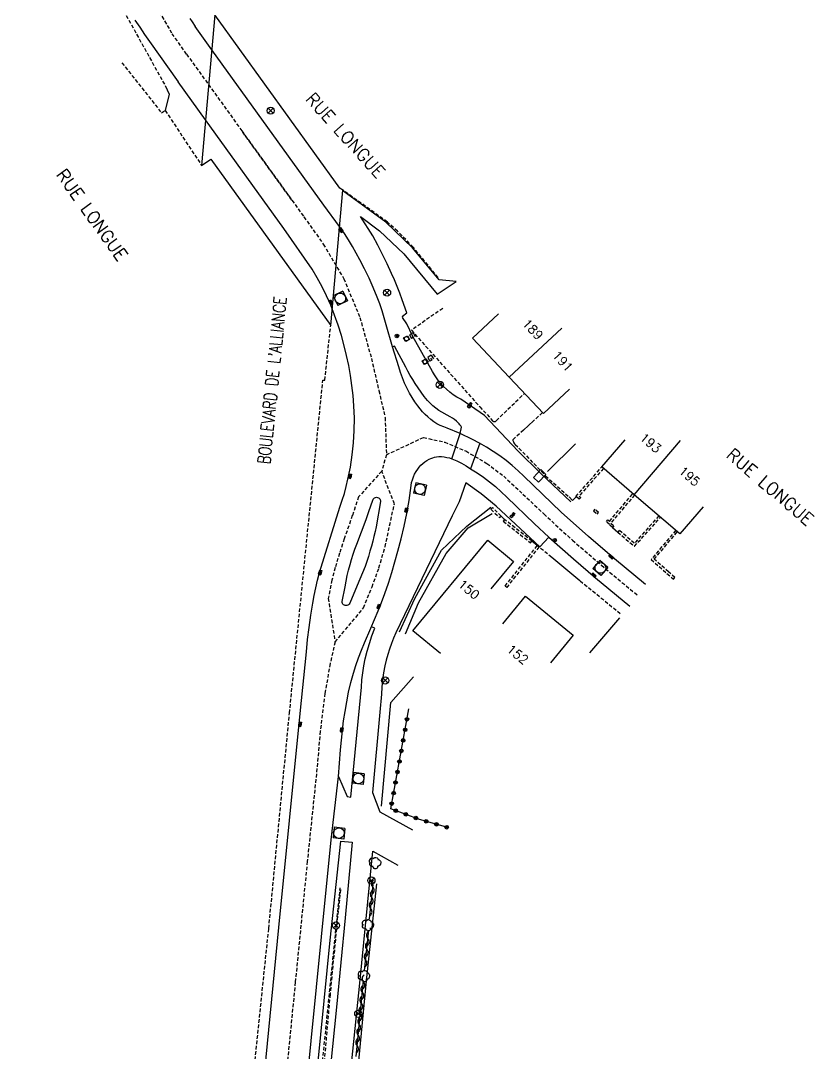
# Model space of a CAD drawing. Header units: millimetres. Extents: x 150015 to 151000, y 151000 to 152000.
# Drawn here: x 150376.4 to 150487.5, y 151662.8 to 151807.4 of the extents above; entities that cross this region are included whole.
import ezdxf
from ezdxf.enums import TextEntityAlignment as Align

# ---------------------------------------------------------------- set-up
doc = ezdxf.new("R2010")
doc.units = ezdxf.units.MM
doc.linetypes.add('DASHED', pattern=[0.75, 0.5, -0.25])
doc.layers.get('0').update_dxf_attribs({"linetype": 'CONTINUOUS'})
for name, color, linetype in [('W0001', 6, 'DASHED'), ('W0008', 7, 'CONTINUOUS'), ('W0014', 7, 'CONTINUOUS'), ('W0015', 2, 'CONTINUOUS'), ('W0017', 7, 'CONTINUOUS'), ('W0020', 2, 'CONTINUOUS'), ('W0100', 7, 'CONTINUOUS'), ('W0105', 7, 'CONTINUOUS'), ('W0112', 1, 'DASHED'), ('W0113', 2, 'DASHED'), ('W0114', 2, 'DASHED'), ('W0120', 7, 'CONTINUOUS'), ('W0210', 2, 'CONTINUOUS'), ('W0211', 2, 'CONTINUOUS'), ('W0213', 2, 'CONTINUOUS'), ('W0300', 7, 'CONTINUOUS'), ('W0310', 3, 'CONTINUOUS'), ('W0322', 7, 'CONTINUOUS'), ('W0324', 4, 'CONTINUOUS'), ('W0400', 7, 'CONTINUOUS'), ('W0412', 7, 'CONTINUOUS'), ('W0420', 7, 'CONTINUOUS'), ('W0425', 7, 'CONTINUOUS'), ('W0469', 7, 'CONTINUOUS'), ('W0856', 7, 'CONTINUOUS'), ('W0989', 7, 'CONTINUOUS'), ('W0991', 7, 'CONTINUOUS'), ('W1102', 7, 'CONTINUOUS'), ('W1471', 7, 'CONTINUOUS')]:
    doc.layers.add(name, color=color, linetype=linetype)
doc.styles.get("Standard").update_dxf_attribs({"font": 'romans.shx', "width": 0.85})

# ---------------------------------------------------------------- blocks, each defined once
blk = doc.blocks.new('T420')
for p, q in [((0.75, 0.75), (-0.75, 0.75)), ((-0.75, 0.75), (-0.75, -0.75)), ((0.75, 0.75), (0.75, -0.75)), ((0.75, -0.75), (-0.75, -0.75))]:
    blk.add_line(p, q)
blk.add_ellipse((0, 0), major_axis=(-0.53, 0.53), ratio=1, start_param=3.926991, end_param=10.210176)
blk = doc.blocks.new('T469')
at = {"color": 0, "linetype": 'Continuous', "flags": 128}
for points in [[(-0.35, 0.35), (0.35, -0.35)], [(-0.35, -0.35), (0.35, 0.35)]]:
    blk.add_lwpolyline(points, dxfattribs=at)
at = {"color": 0, "linetype": 'Continuous'}
blk.add_circle((0, 0), 0.5, dxfattribs=at)
blk = doc.blocks.new('T300')
for p, q in [((-0.8, 0.51), (-0.86, 0.34)), ((-0.86, 0.34), (-0.86, 0.17)), ((-0.86, 0.17), (-0.74, 0.06)), ((-0.69, 0.63), (-0.8, 0.51)), ((-0.8, -0.06), (-0.74, 0.06)), ((-0.74, 0.06), (-0.69, 0.11)), ((-0.57, 0.69), (-0.69, 0.63)), ((-0.46, 0.69), (-0.57, 0.69)), ((-0.29, 0.63), (-0.46, 0.69)), ((-0.29, 0.63), (-0.17, 0.74)), ((-0.23, 0.57), (-0.29, 0.63)), ((-0.17, 0.74), (-0.06, 0.8)), ((-0.06, 0.8), (0.06, 0.8)), ((0.06, 0.8), (0.23, 0.74)), ((0.23, 0.74), (0.34, 0.63)), ((0.34, 0.63), (0.4, 0.51)), ((0.46, 0.46), (0.34, 0.46)), ((0.4, 0.51), (0.4, 0.46)), ((0.57, 0.4), (0.46, 0.46)), ((0.57, 0.4), (0.69, 0.29)), ((0.69, 0.29), (0.74, 0.17)), ((0.74, 0.06), (0.69, -0.17)), ((0.74, 0.17), (0.74, 0.06)), ((-0.8, -0.17), (-0.8, -0.06)), ((-0.8, -0.23), (-0.8, -0.17)), ((-0.74, -0.34), (-0.8, -0.23)), ((-0.69, -0.4), (-0.74, -0.34)), ((-0.51, -0.46), (-0.69, -0.4)), ((-0.4, -0.46), (-0.51, -0.46)), ((-0.4, -0.46), (-0.34, -0.46)), ((-0.34, -0.46), (-0.34, -0.4)), ((-0.34, -0.51), (-0.34, -0.46)), ((-0.29, -0.63), (-0.34, -0.51)), ((-0.17, -0.74), (-0.29, -0.63)), ((-0.06, -0.8), (-0.17, -0.74)), ((0.06, -0.8), (-0.06, -0.8)), ((0.17, -0.74), (0.06, -0.8)), ((0.23, -0.69), (0.17, -0.74)), ((0.29, -0.46), (0.23, -0.46)), ((0.29, -0.63), (0.23, -0.69)), ((0.46, -0.4), (0.29, -0.46)), ((0.34, -0.51), (0.29, -0.63)), ((0.34, -0.51), (0.34, -0.46)), ((0.57, -0.34), (0.46, -0.4)), ((0.63, -0.29), (0.57, -0.34)), ((0.69, -0.17), (0.63, -0.29))]:
    blk.add_line(p, q)
blk = doc.blocks.new('T400')
for p, q in [((-0.15, 0.3), (0.15, 0.3)), ((-0.15, -0.25), (-0.15, 0.3)), ((-0.15, 0.15), (0.15, 0.15)), ((-0.15, 0), (0.15, 0)), ((0.15, 0.3), (0.15, -0.25)), ((-0.15, -0.15), (0.15, -0.15)), ((-0.15, -0.25), (-0.15, -0.3)), ((-0.15, -0.3), (0.15, -0.3)), ((0.15, -0.3), (0.15, -0.25))]:
    blk.add_line(p, q)
blk = doc.blocks.new('T425')
for p, q in [((-0.15, 0.6), (0.15, 0.6)), ((-0.15, 0.6), (-0.15, 0.3)), ((-0.15, 0.3), (0.15, 0.3)), ((-0.15, 0.15), (0.15, 0.15)), ((-0.15, -0.15), (-0.15, 0.15)), ((0, 0.45), (0.15, 0.45)), ((0.15, 0.45), (0.15, 0.3)), ((0.15, 0.15), (0.15, -0.15)), ((0.15, -0.15), (-0.15, -0.15))]:
    blk.add_line(p, q)
blk.add_ellipse((0, 0), major_axis=(-0.106, 0.106), ratio=1, start_param=3.926991, end_param=10.210176)
blk = doc.blocks.new('T1471')
at = {"color": 0, "linetype": 'Continuous', "flags": 128}
blk.add_lwpolyline([(-0.75, -0.5), (-0.75, 0.5), (0.75, 0.5), (0.75, -0.5), (-0.75, -0.5)], dxfattribs=at)
blk = doc.blocks.new('T412')
for p, q in [((-0.3, 1.2), (0.3, 1.2)), ((-0.3, 1.2), (-0.3, 0.6)), ((-0.3, 0.6), (0.3, 0.6)), ((-0.3, 0.3), (0.3, 0.3)), ((-0.3, -0.3), (-0.3, 0.3)), ((0, 0.9), (0.3, 0.9)), ((0.3, 0.9), (0.3, 0.6)), ((0.3, 0.3), (0.3, -0.3)), ((0.3, -0.3), (-0.3, -0.3))]:
    blk.add_line(p, q)
blk.add_ellipse((0, 0), major_axis=(0.212, 0.212), ratio=1, start_param=5.497787, end_param=11.780972)
blk = doc.blocks.new('T856')
for p, q in [((-0.125, 0), (0.125, 0)), ((0, 0.125), (0, -0.125))]:
    blk.add_line(p, q)
blk.add_ellipse((0, 0), major_axis=(-0.177, 0.177), ratio=1, start_param=3.9269908, end_param=10.2101761)
blk = doc.blocks.new('t310o')
at = {"color": 0, "linetype": 'Continuous'}
for centre, start, end in [((-0.5, 0.38), 216.8699, 323.1304), ((0.5, -0.37), 36.8699, 143.1303)]:
    blk.add_arc(centre, 0.625, start, end, dxfattribs=at)
blk = doc.blocks.new('t322o')
at = {"color": 0, "linetype": 'Continuous'}
for radius in [0.25, 0.15]:
    blk.add_circle((0, 0), radius, dxfattribs=at)

msp = doc.modelspace()

# ---------------------------------------------------------------- linework, layer by layer
at = {"layer": 'W0001'}
for points in [[(150399.59, 151802.74), (150397.55, 151805.66), (150395.75, 151808.82), (150393.9, 151813.74), (150392.96, 151816.87), (150392.02, 151820.08), (150392.51, 151824.67), (150393.73, 151829.41), (150395.62, 151833.97), (150399.48, 151844.38), (150401.63, 151856.28)], [(150399.59, 151802.74), (150407.32, 151792.01), (150414.34, 151782.28), (150416.02, 151779.95), (150418.73, 151776.14), (150421.6, 151771.29), (150423.86, 151765.86), (150425.47, 151760.12), (150426.52, 151755.61), (150427.39, 151751.85), (150427.57, 151746.62), (150432.74, 151749.06), (150435.73, 151748.4), (150438.67, 151747.16), (150441.63, 151745.42), (150443.99, 151743.64), (150446.69, 151741.12), (150449.6, 151738.34), (150453.63, 151734.66), (150457.66, 151731.15), (150462.75, 151726.94)], [(150414.34, 151782.28), (150407.32, 151792.01)], [(150427.57, 151746.62), (150426.91, 151744.31)], [(150420.38, 151720.41), (150419.69, 151717.39), (150418.97, 151713.2), (150418.31, 151707.92), (150417.77, 151701.93), (150416.49, 151689.68), (150414.81, 151672.75), (150413.18, 151656.24)]]:
    msp.add_lwpolyline(points, dxfattribs=at)
msp.add_lwpolyline([(150426.91, 151744.31), (150423.68, 151740.74), (150422.79, 151738.11), (150421.66, 151734.85), (150420.99, 151732.83), (150420.4, 151730.82), (150419.95, 151729.08), (150419.43, 151726.52), (150420.38, 151720.41), (150424.38, 151725.18), (150425.56, 151728.12), (150426.53, 151730.79), (150427.39, 151733.76), (150428.68, 151739.74)], close=True, dxfattribs=at)
at = {"layer": 'W0008'}
for points in [[(150392.37, 151807.51), (150393.03, 151806.5), (150393.72, 151805.49), (150394.42, 151804.5), (150398.4, 151798.85)], [(150400.06, 151807.74), (150400.37, 151807.28), (150400.78, 151806.63)], [(150403.13, 151803.36), (150400.78, 151806.63)], [(150421, 151778.59), (150418.82, 151781.57), (150403.13, 151803.36)], [(150402.25, 151793.52), (150398.4, 151798.85)], [(150419.98, 151767.06), (150419.78, 151767.58), (150419.2, 151768.88), (150418.57, 151770.16), (150417.89, 151771.41), (150417.16, 151772.64), (150413.21, 151778.34), (150402.25, 151793.52)], [(150463.86, 151728.45), (150459.48, 151732.05), (150455.86, 151735.16), (150452.04, 151738.58), (150446.8, 151743.61), (150446, 151744.37), (150445.18, 151745.11), (150444.33, 151745.81), (150443.45, 151746.47), (150442.53, 151747.11), (150441.59, 151747.71), (150440.62, 151748.27), (150439.64, 151748.79), (150437.91, 151749.6), (150436.08, 151750.35), (150435.59, 151750.53), (150435.11, 151750.74), (150434.65, 151750.98), (150434.2, 151751.26), (150433.78, 151751.58), (150433.38, 151751.92), (150433, 151752.28), (150432.63, 151752.66), (150432.29, 151753.07), (150431.97, 151753.49), (150431.55, 151754.06), (150431.16, 151754.65), (150430.79, 151755.27), (150430.46, 151755.9), (150430.11, 151756.64), (150429.8, 151757.39), (150429.53, 151758.16), (150429.29, 151758.94), (150428.44, 151761.75), (150427.55, 151764.83), (150427.27, 151765.81), (150426.96, 151766.79), (150426.63, 151767.76), (150426.27, 151768.72), (150425.73, 151770.05), (150425.14, 151771.36), (150424.52, 151772.66), (150423.85, 151773.94), (150423.34, 151774.88), (150422.81, 151775.81), (150422.27, 151776.73), (150421.7, 151777.63), (150421, 151778.59)], [(150410.33, 151657.95), (150412.53, 151680.42), (150415.48, 151710.37), (150416.36, 151719.04), (150416.53, 151720.75), (150416.74, 151722.45), (150416.98, 151724.15), (150417.27, 151725.84), (150417.47, 151726.92), (150417.7, 151728), (150417.93, 151729.08), (150418.19, 151730.15), (150421.06, 151739.29), (150421.39, 151740.25), (150421.68, 151741.22), (150421.95, 151742.2), (150422.19, 151743.19), (150422.53, 151744.89), (150422.78, 151746.6), (150422.96, 151748.32), (150423.06, 151750.04), (150423.08, 151751.77), (150423.01, 151753.5), (150422.91, 151754.92), (150422.75, 151756.33), (150422.55, 151757.73), (150422.29, 151759.13), (150422, 151760.52), (150421.65, 151761.9), (150421.26, 151763.35), (150420.82, 151764.78), (150420.32, 151766.19), (150419.98, 151767.06)], [(150416.32, 151657.49), (150418.48, 151679.11), (150419.85, 151692.7), (150420.86, 151701.58), (150421.14, 151705.32), (150421.26, 151706.67), (150421.4, 151708.01), (150421.58, 151709.36), (150421.78, 151710.69), (150422.01, 151712.04), (150422.28, 151713.38), (150422.59, 151714.71), (150422.95, 151716.03), (150423.28, 151717.11), (150423.65, 151718.19), (150424.06, 151719.25), (150424.49, 151720.3), (150425.41, 151722.35), (150425.92, 151723.55), (150426.42, 151724.75), (150426.89, 151725.96), (150427.34, 151727.19), (150427.84, 151728.65), (150428.31, 151730.13), (150428.75, 151731.62), (150429.17, 151733.11), (150429.62, 151734.87), (150430.04, 151736.64), (150430.42, 151738.42), (150430.76, 151740.21), (150431.03, 151742.33), (150431.1, 151742.74), (150431.21, 151743.14), (150431.35, 151743.54), (150431.52, 151743.91), (150431.72, 151744.28), (150431.95, 151744.62), (150432.17, 151744.9), (150432.41, 151745.17), (150432.67, 151745.42), (150432.95, 151745.64), (150433.25, 151745.84), (150433.56, 151746.02), (150433.8, 151746.13), (150434.05, 151746.22), (150434.3, 151746.3), (150434.56, 151746.35), (150434.93, 151746.38), (150435.3, 151746.37), (150435.66, 151746.34), (150436.03, 151746.27), (150436.39, 151746.18), (150436.73, 151746.07), (150437.42, 151745.78), (150438.09, 151745.46), (150438.73, 151745.09), (150439.35, 151744.67), (150440.26, 151744.1), (150441.14, 151743.49), (150442, 151742.85), (150442.83, 151742.17), (150443.63, 151741.46), (150444.41, 151740.71), (150448.32, 151736.97), (150450.32, 151735.1), (150453.76, 151732.05), (150456.84, 151729.4), (150461.64, 151725.43)]]:
    msp.add_lwpolyline(points, dxfattribs=at)
at = {"layer": 'W0014'}
for points in [[(150396.58, 151798.36), (150397.17, 151797.14), (150396.61, 151794.85)], [(150453.41, 151740.05), (150449.2, 151744), (150445.97, 151747.2), (150441.31, 151752.14), (150437.99, 151754.4), (150437.45, 151754.7), (150436.93, 151755.03), (150436.44, 151755.4), (150435.97, 151755.8), (150435.58, 151756.17), (150435.22, 151756.56), (150434.88, 151756.97), (150434.57, 151757.4), (150434.28, 151757.84), (150434.01, 151758.3), (150431.27, 151763.19), (150430.42, 151764.97), (150429.84, 151765.87), (150429.89, 151765.9), (150429.8, 151766.05), (150430.41, 151766.53), (150429.78, 151768.34), (150429.43, 151769.27), (150429.07, 151770.19), (150428.69, 151771.11), (150428.3, 151772.02), (150427.69, 151773.36), (150427.04, 151774.68), (150426.36, 151775.99), (150425.65, 151777.28), (150423.92, 151780.02), (150426.59, 151777.99), (150430.01, 151774.78), (150434.66, 151769.14), (150437.33, 151770.89), (150434.97, 151771.14), (150431.22, 151775.59), (150427.5, 151779.19), (150421.45, 151783.59)], [(150437.91, 151749.6), (150438.07, 151750.5), (150437.97, 151750.66), (150437.85, 151750.81), (150437.74, 151750.96), (150437.61, 151751.1), (150437.36, 151751.35), (150437.1, 151751.57), (150436.81, 151751.76), (150436.51, 151751.93), (150434.89, 151752.85), (150434.48, 151753.17), (150434.08, 151753.5), (150433.7, 151753.86), (150433.33, 151754.23), (150432.86, 151754.8), (150432.42, 151755.39), (150432, 151756), (150431.6, 151756.62), (150431.25, 151757.18), (150430.91, 151757.75), (150430.58, 151758.33), (150430.27, 151758.92), (150428.7, 151761.84), (150428.44, 151761.75)], [(150450.32, 151735.1), (150449.06, 151733.75), (150442.93, 151739.42), (150440.84, 151741.18), (150438.68, 151742.71), (150437.75, 151740.04), (150436.77, 151738.07), (150428.89, 151721.69), (150428.56, 151720.94), (150428.26, 151720.19), (150428, 151719.42), (150427.76, 151718.64), (150427.54, 151717.85), (150427.36, 151717.05), (150427.18, 151716.07), (150427.04, 151715.09), (150426.95, 151714.1), (150426.9, 151713.1), (150426.67, 151710.6), (150425.61, 151699.34), (150426.65, 151696.61), (150431.21, 151694.11)], [(150420.86, 151701.58), (150422.07, 151698.76), (150422.58, 151698.65), (150424.07, 151714.1), (150424.15, 151715.09), (150424.26, 151716.07), (150424.41, 151717.06), (150424.61, 151718.03), (150424.87, 151719.13), (150425.18, 151720.21), (150425.54, 151721.28), (150425.95, 151722.33), (150425.49, 151722.54)], [(150422.7, 151661.26), (150423.88, 151673.07), (150424.65, 151680.71), (150425.68, 151691.13), (150429.19, 151689.17)]]:
    msp.add_lwpolyline(points, dxfattribs=at)
msp.add_lwpolyline([(150408.73, 151546.29), (150407.13, 151546.38), (150408, 151556.2), (150412.89, 151608.94), (150414.3, 151623.85), (150417.55, 151656.93), (150419.68, 151678.63), (150421.18, 151692.52), (150422.76, 151692.38), (150421.78, 151681.78), (150420.6, 151669.27), (150419.15, 151655.01), (150417.9, 151642.29), (150416.51, 151628.39), (150414.62, 151608.84), (150412.84, 151589.82), (150411.5, 151575.54), (150410.16, 151561.97)], close=True, dxfattribs=at)
at = {"layer": 'W0015'}
msp.add_lwpolyline([(150424.73, 151737.58), (150425.11, 151738.67), (150425.68, 151740.26), (150425.73, 151740.39), (150425.81, 151740.5), (150425.92, 151740.59), (150426.04, 151740.65), (150426.18, 151740.67), (150426.32, 151740.66), (150426.44, 151740.62), (150426.55, 151740.55), (150426.64, 151740.46), (150426.71, 151740.34), (150426.74, 151740.22), (150426.75, 151740.09), (150426.12, 151736.54), (150425.98, 151735.86), (150425.82, 151735.19), (150425.65, 151734.52), (150425.47, 151733.85), (150425.27, 151733.12), (150425.06, 151732.4), (150424.83, 151731.69), (150424.59, 151730.98), (150423.46, 151728.31), (150422.44, 151725.83), (150422.37, 151725.72), (150422.28, 151725.63), (150422.17, 151725.55), (150422.05, 151725.51), (150421.92, 151725.5), (150421.79, 151725.51), (150421.68, 151725.55), (150421.57, 151725.62), (150421.49, 151725.71), (150421.42, 151725.82), (150421.38, 151725.94), (150421.37, 151726.07), (150421.78, 151728.11), (150421.92, 151728.91), (150422.09, 151729.7), (150422.27, 151730.48), (150422.48, 151731.26), (150422.68, 151731.98), (150422.91, 151732.69), (150423.15, 151733.39), (150423.42, 151734.09)], close=True, dxfattribs=at)
at = {"layer": 'W0017'}
msp.add_lwpolyline([(150454.66, 151728.96), (150450.71, 151732.26)], dxfattribs=at)
at = {"layer": 'W0020'}
for points in [[(150436.73, 151746.07), (150437.91, 151749.6)], [(150440.67, 151748.24), (150439.35, 151744.67)]]:
    msp.add_lwpolyline(points, dxfattribs=at)
at = {"layer": 'W0100'}
for points in [[(150443.28, 151766.37), (150439.63, 151762.96), (150439.63, 151762.96), (150444.75, 151757.51), (150449.54, 151752.39), (150449.54, 151752.39), (150453.19, 151755.8)], [(150471.9, 151739.36), (150468.65, 151735.57), (150468.65, 151735.57), (150462.26, 151741.03), (150457.72, 151744.92), (150460.98, 151748.71)], [(150435.13, 151718.78), (150431.28, 151721.97), (150441.78, 151734.65), (150445.37, 151731.68), (150442.19, 151727.83)], [(150443.88, 151722.93), (150447.04, 151726.81), (150453.7, 151721.38), (150450.54, 151717.5)]]:
    msp.add_lwpolyline(points, dxfattribs=at)
at = {"layer": 'W0105'}
for points in [[(150448.15, 151751.38), (150446.76, 151750.08)], [(150453.14, 151740.72), (150453.61, 151740.24), (150454.13, 151740.76)], [(150444.11, 151737.56), (150443.63, 151738.05)], [(150459.24, 151736.43), (150459.97, 151735.81)], [(150448.68, 151733.9), (150447.94, 151734.55)]]:
    msp.add_lwpolyline(points, dxfattribs=at)
at = {"layer": 'W0112'}
for points in [[(150376.36, 151836.93), (150377, 151836.47), (150385.89, 151818.67), (150390.78, 151808.81), (150396.58, 151798.36)], [(150390.55, 151801.54), (150396.07, 151794.53), (150396.61, 151794.85), (150401.68, 151787.16)], [(150457.95, 151744.72), (150454.54, 151740.85), (150454.78, 151740.66), (150454.55, 151740.41), (150454.09, 151740.79), (150457.72, 151744.92)], [(150462.3, 151740.99), (150458.97, 151737.05), (150458.97, 151737.05), (150459.43, 151736.66), (150459.24, 151736.43), (150458.77, 151736.82), (150458.81, 151736.87), (150458.36, 151737.28), (150458.56, 151737.5), (150458.79, 151737.3), (150462.07, 151741.19)], [(150465.71, 151738.08), (150462.26, 151734.23), (150460.17, 151736.04), (150459.97, 151735.81)], [(150459.97, 151735.81), (150462.28, 151733.81), (150465.96, 151737.87)], [(150468.08, 151736.05), (150464.62, 151731.96), (150466.85, 151730), (150467.75, 151729.21), (150467.95, 151729.44), (150467.05, 151730.23), (150465.05, 151731.99), (150468.31, 151735.86)]]:
    msp.add_lwpolyline(points, dxfattribs=at)
for points in [[(150443.63, 151738.05), (150442.42, 151739.21), (150442.21, 151738.99), (150443.43, 151737.83)], [(150456.54, 151738.78), (150457.07, 151738.32), (150457.26, 151738.54), (150456.73, 151739.01)], [(150447.94, 151734.55), (150444.11, 151737.56), (150443.93, 151737.32), (150447.76, 151734.31)], [(150444.18, 151728.24), (150448.68, 151733.9), (150448.92, 151733.71), (150444.42, 151728.06)]]:
    msp.add_lwpolyline(points, close=True, dxfattribs=at)
at = {"layer": 'W0113'}
for points in [[(150434.82, 151771.44), (150431.33, 151775.69), (150429.13, 151777.94), (150427.7, 151779.23), (150421.44, 151783.72)], [(150435.45, 151767.12), (150431.06, 151764.08), (150440.65, 151753.36), (150442.44, 151751.39), (150442.49, 151751.34), (150442.55, 151751.3), (150442.62, 151751.27), (150442.69, 151751.27), (150442.78, 151751.28), (150442.86, 151751.31), (150442.92, 151751.36), (150442.97, 151751.43), (150446.89, 151755.23)], [(150408.8, 151658.12), (150411.1, 151680.3), (150414, 151710.44), (150418.67, 151757.06), (150418.95, 151757.08), (150419.77, 151764.74)], [(150449.4, 151752.53), (150448.15, 151751.38)], [(150446.76, 151750.08), (150445.3, 151748.78), (150445.29, 151748.72), (150445.29, 151748.67), (150445.29, 151748.61), (150445.3, 151748.55), (150445.34, 151748.42), (150445.41, 151748.29), (150445.5, 151748.18), (150445.61, 151748.09), (150449.85, 151743.69), (150453.14, 151740.72)], [(150450.71, 151732.26), (150448.92, 151733.71)], [(150460.31, 151724.35), (150454.66, 151728.96)], [(150408.07, 151541.37), (150408.45, 151546.07), (150407.56, 151546.32), (150407.66, 151547.49), (150408.62, 151556.73), (150413.51, 151609.24), (150414.85, 151623.84), (150418.11, 151656.5), (150421.1, 151685.96)]]:
    msp.add_lwpolyline(points, dxfattribs=at)
at = {"layer": 'W0114'}
msp.add_lwpolyline([(150421.14, 151685.73), (150420.64, 151681.02), (150419.68, 151671.05), (150418.46, 151657.1), (150416.93, 151641.91), (150415.6, 151628.48), (150414.24, 151614.12), (150413.38, 151604.54), (150411.96, 151590.28), (150411.11, 151580.65), (150409.79, 151566.32), (150408.45, 151552.04), (150407.87, 151546.34)], dxfattribs=at)
at = {"layer": 'W0120'}
msp.add_lwpolyline([(150403.57, 151808.24), (150401.68, 151787.16), (150402.98, 151788.03), (150419.78, 151764.73), (150421.45, 151783.67), (150421.07, 151783.96)], close=True, dxfattribs=at)
at = {"layer": 'W0210'}
msp.add_lwpolyline([(150430.24, 151721.54), (150432.08, 151725.87), (150435.95, 151732.8), (150439.03, 151736.38), (150442.37, 151738.39)], dxfattribs=at)
at = {"layer": 'W0211'}
msp.add_lwpolyline([(150401.79, 151376.52), (150402.42, 151385.21), (150403.65, 151399.63), (150404.78, 151416.03), (150405.68, 151432.82), (150405.93, 151446.21), (150406.34, 151457.56), (150406.95, 151472.96), (150408.69, 151498), (150409.6, 151509.94), (150411.53, 151532.82), (150412.67, 151545.57), (150415.23, 151572.92), (150417.75, 151598.04), (150419.92, 151622.9), (150422.42, 151649.32), (150423.77, 151662.23), (150424.79, 151672.95), (150426.23, 151686.51)], dxfattribs=at)
at = {"layer": 'W0213'}
for points in [[(150429.42, 151721.83), (150431.54, 151726.5), (150435.29, 151733.26), (150438.82, 151736.61), (150442.17, 151739.28)], [(150426.87, 151697.42), (150428.19, 151711.94), (150431.35, 151715.51)]]:
    msp.add_lwpolyline(points, dxfattribs=at)
at = {"layer": 'W0310'}
for points in [[(150425.21, 151681.61), (150425.71, 151686.43)], [(150424.5, 151674.39), (150425.11, 151680.03)], [(150423.33, 151662.35), (150424.38, 151672.98)]]:
    msp.add_lwpolyline(points, dxfattribs=at)
at = {"layer": 'W0322'}
msp.add_lwpolyline([(150436.17, 151694.41), (150432.21, 151695.56), (150428.18, 151697.03), (150430.73, 151711.05)], dxfattribs=at)
at = {"layer": 'W0324'}
for points in [[(150450.14, 151744.28), (150454.04, 151748.18)], [(150456.06, 151718.88), (150460.23, 151723.8)]]:
    msp.add_lwpolyline(points, dxfattribs=at)
at = {"layer": 'W1102'}
for points in [[(150444.75, 151757.51), (150452.11, 151764.38)], [(150462.26, 151741.03), (150468.75, 151748.63)]]:
    msp.add_lwpolyline(points, dxfattribs=at)

# ---------------------------------------------------------------- block references
at = {"layer": 'W0300'}
for p in [(150426.03, 151689.44), (150425.04, 151680.72), (150424.47, 151673.59)]:
    msp.add_blockref('T300', p, dxfattribs=at)
at = {"layer": 'W0310'}
for p, rotation in [((150425.67, 151686.08), 84.10250150020948), ((150425.52, 151684.59), 84.10250150020948), ((150425.36, 151683.1), 84.10250150020948), ((150424.98, 151678.86), 83.83957521569587), ((150424.82, 151677.37), 83.83957521569587), ((150424.66, 151675.88), 83.83957521569587), ((150424.36, 151672.8), 84.36725640814639), ((150424.21, 151671.31), 84.36725640814639), ((150424.06, 151669.82), 84.36725640814639), ((150423.92, 151668.33), 84.36725640814639), ((150423.77, 151666.83), 84.36725640814639), ((150423.62, 151665.34), 84.36725640814639), ((150423.47, 151663.85), 84.36725640814639)]:
    msp.add_blockref('t310o', p, dxfattribs=dict(at, rotation=rotation))
at = {"layer": 'W0322'}
for p, rotation in [((150430.46, 151709.58), 79.68521221402317), ((150430.19, 151708.1), 79.68521221402317), ((150429.92, 151706.62), 79.68521221402317), ((150429.66, 151705.15), 79.68521221402317), ((150429.39, 151703.67), 79.68521221402317), ((150429.12, 151702.2), 79.68521221402317), ((150428.85, 151700.72), 79.68521221402317), ((150428.58, 151699.25), 79.68521221402317), ((150428.31, 151697.77), 79.68521221402317), ((150428.88, 151696.77), 159.9970267815935), ((150430.29, 151696.26), 159.9970267815935), ((150431.7, 151695.75), 159.9970267815935), ((150433.13, 151695.29), 163.7864055072139), ((150434.57, 151694.87), 163.7864055072139), ((150436.01, 151694.46), 163.7864055072139)]:
    msp.add_blockref('t322o', p, dxfattribs=dict(at, rotation=rotation))
at = {"layer": 'W0400'}
for p, rotation in [((150421.21, 151778.11), 35.55411878168687), ((150419.77, 151768), 24.79505590423619), ((150422.47, 151743.65), 349.7315072356965), ((150430.37, 151738.88), 347.6442983713609), ((150459.03, 151732.34), 48.02858054796157), ((150418.29, 151730.15), 344.2851828480874), ((150456.6, 151729.75), 227.6320299653052), ((150426.5, 151725.38), 338.0478523308959), ((150415.48, 151708.88), 354.1673677813579), ((150421.31, 151708.09), 353.4856396073167)]:
    msp.add_blockref('T400', p, dxfattribs=dict(at, rotation=rotation))
at = {"layer": 'W0412'}
for p, rotation in [((150430.39, 151762.88), 297.8982786524139), ((150433, 151759.67), 302.260284548371)]:
    msp.add_blockref('T412', p, dxfattribs=dict(at, rotation=rotation))
at = {"layer": 'W0420'}
for p, rotation in [((150421.11, 151768.53), 26.41796105660177), ((150432.27, 151741.82), 347.3887938242383), ((150457.52, 151730.78), 319.4559883717453), ((150423.65, 151701.29), 354.2179134602978), ((150420.92, 151693.63), 354.0872287145841)]:
    msp.add_blockref('T420', p, dxfattribs=dict(at, rotation=rotation))
at = {"layer": 'W0425'}
for p, rotation in [((150439.12, 151753.37), 326.457146527327), ((150445.08, 151737.99), 319.0000479295957)]:
    msp.add_blockref('T425', p, dxfattribs=dict(at, rotation=rotation))
at = {"layer": 'W0469'}
for p in [(150411.37, 151794.82), (150427.66, 151769.33), (150435.05, 151756.43), (150427.4, 151715.02), (150425.47, 151687), (150420.51, 151680.7), (150423.63, 151668.33)]:
    msp.add_blockref('T469', p, dxfattribs=at)
at = {"layer": 'W0856'}
for p in [(150429.04, 151763.27), (150451.13, 151734.67)]:
    msp.add_blockref('T856', p, dxfattribs=at)
at = {"layer": 'W1471', "rotation": 226.7470347869481}
msp.add_blockref('T1471', (150449.03, 151743.67), dxfattribs=at)

# ---------------------------------------------------------------- texts
at = {"layer": 'W0989'}
for rotation, p in [(312.1733, (150416.79, 151796.96)), (305.5979, (150381.96, 151786.35)), (319.3515, (150475.58, 151747.06))]:
    msp.add_text('RUE LONGUE', height=1.75, rotation=rotation, dxfattribs=at).set_placement(p, align=Align.MIDDLE_LEFT)
at = {"layer": 'W0989', "width": 0.75}
msp.add_text("BOULEVARD DE L'ALLIANCE", height=1.75, rotation=84.2753, dxfattribs=at).set_placement((150411.27, 151745.27))
at = {"layer": 'W0991'}
for s, rotation, p in [('189', 313.2318, (150448.07, 151764.2)), ('191', 313.0558, (150452.26, 151759.73)), ('193', 319.3853, (150464.55, 151748.29)), ('195', 319.4908, (150470, 151743.62)), ('150', 320.4647, (150439.12, 151727.77)), ('152', 320.8048, (150445.95, 151718.67))]:
    msp.add_text(s, height=1.25, rotation=rotation, dxfattribs=at).set_placement(p, align=Align.MIDDLE_CENTER)

doc.saveas('drawing.dxf')
